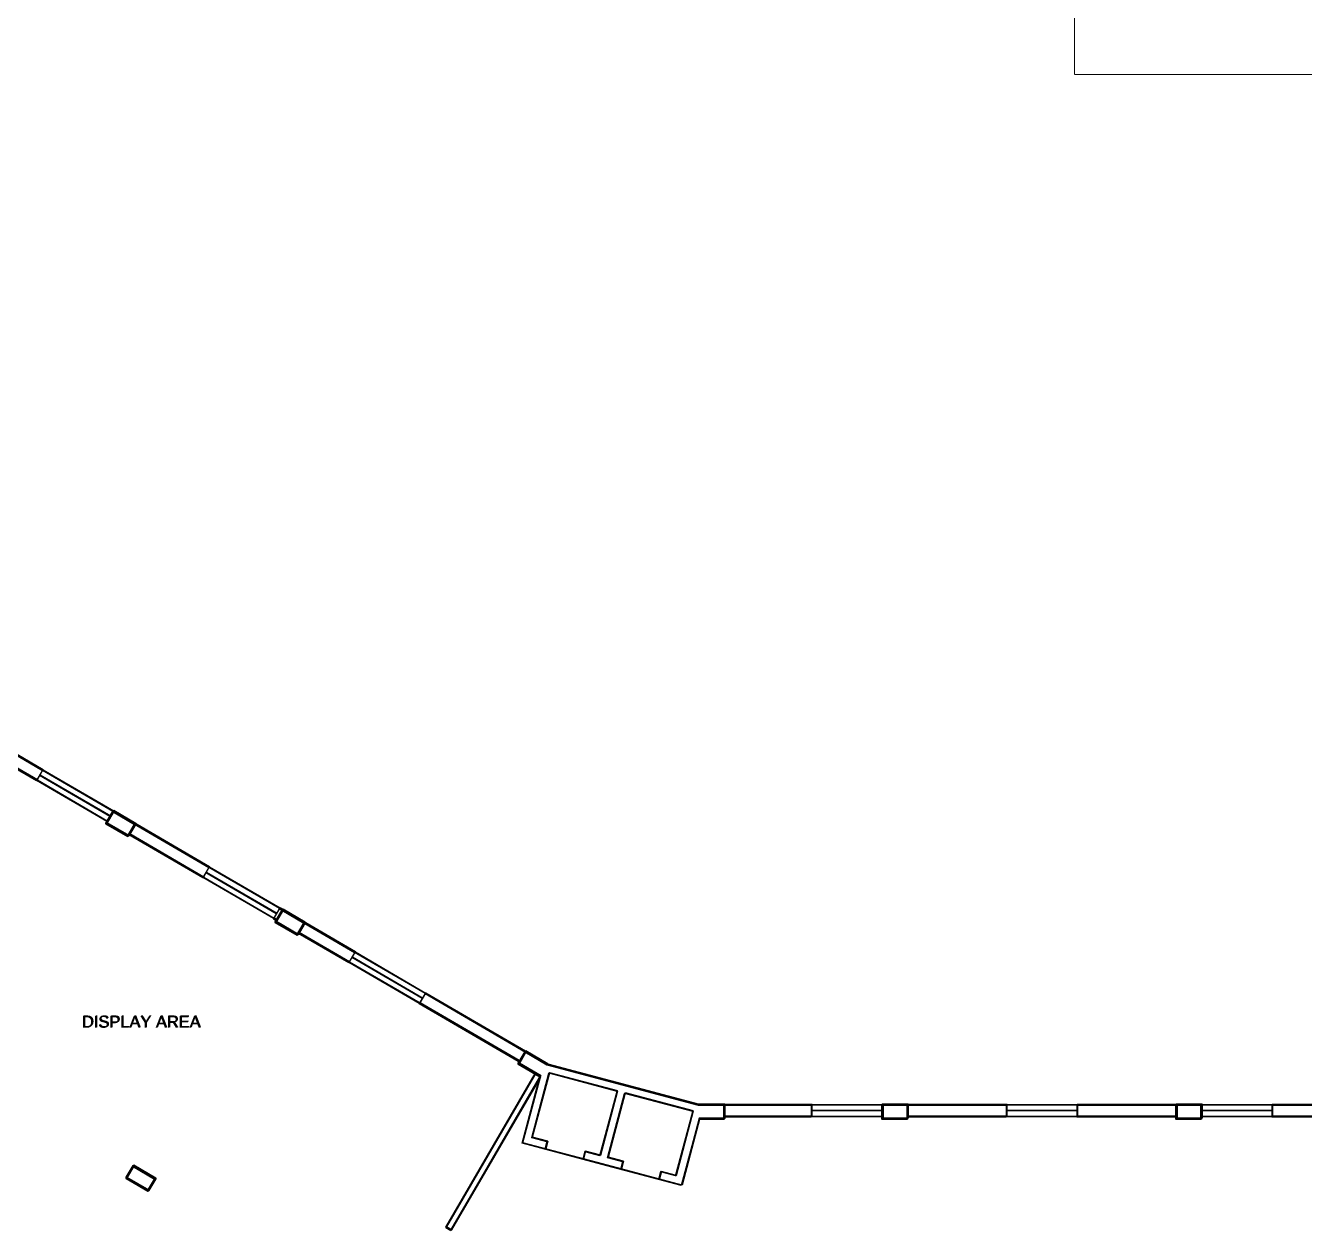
# Model space of a CAD drawing. Header units: inches. Extents: x 5 to 136470, y 9 to 138066.
# Drawn here: x 17766 to 50391, y 15891 to 46629 of the extents above; entities that cross this region are included whole.
import ezdxf

# ---------------------------------------------------------------- set-up
doc = ezdxf.new("R2010")
doc.units = ezdxf.units.IN
doc.header["$MEASUREMENT"] = 0
doc.linetypes.add('DASHED2', pattern=[9.525, 6.35, -3.175])
for name, color, linetype, lineweight in [('1', 7, 'Continuous', 35), ('A_COL', 250, 'Continuous', 40), ('ABOVE', 252, 'DASHED2', 9), ('IG-Area', 250, 'Continuous', 30), ('SILL', 251, 'Continuous', 18), ('TWOWHEELER', 250, 'Continuous', 9), ('WINDOW', 252, 'Continuous', 15)]:
    doc.layers.add(name, color=color, linetype=linetype, lineweight=lineweight)
doc.styles.get("Standard").update_dxf_attribs({"font": 'arial.ttf'})

# ---------------------------------------------------------------- blocks, each defined once
blk = doc.blocks.new('A$Cf98d7203')
for p, q in [((31064, 20109), (32997, 19595)), ((31064, 20109), (31064, 20109)), ((30428, 18106), (30882, 19811)), ((30673, 18248), (31110, 19890)), ((32849, 19428), (31110, 19890)), ((32412, 17785), (32849, 19428)), ((32606, 17733), (33043, 19376)), ((34782, 18914), (33043, 19376)), ((34345, 17271), (34782, 18914)), ((34940, 18731), (34487, 17026)), ((32457, 17566), (30428, 18106)), ((31059, 18145), (30673, 18248)), ((31059, 18145), (31008, 17951)), ((32026, 17888), (31974, 17694)), ((32412, 17785), (32026, 17888)), ((32992, 17631), (32606, 17733)), ((32992, 17631), (32941, 17437)), ((34487, 17026), (32457, 17566)), ((33958, 17374), (33907, 17180)), ((34345, 17271), (33958, 17374))]:
    blk.add_line(p, q)
at = {"layer": '1'}
for p, q in [((18190, 27618), (10332, 32201)), ((18039, 27359), (16079, 28502)), ((22435, 25142), (19988, 26570)), ((22285, 24883), (20398, 25983)), ((24156, 23791), (24083, 23834)), ((26154, 22973), (24234, 24093)), ((26005, 22716), (24718, 23466)), ((31064, 20109), (27953, 21924)), ((27805, 21670), (30327, 20199)), ((31064, 20109), (31064, 20109)), ((34930, 19081), (31064, 20109)), ((30759, 19882), (28478, 15957)), ((30874, 19781), (28608, 15882)), ((34930, 19081), (35580, 19081)), ((34930, 19081), (35580, 19081)), ((37805, 19081), (35580, 19081)), ((39605, 19081), (41939, 19081)), ((39605, 19081), (39630, 19081)), ((42780, 19081), (41939, 19081)), ((47130, 19081), (44580, 19081)), ((47105, 19081), (47755, 19081)), ((47430, 19081), (47130, 19081)), ((47430, 19081), (47755, 19081)), ((49555, 19081), (52105, 19081)), ((35580, 18781), (37805, 18781)), ((40255, 18781), (42780, 18781)), ((44580, 18781), (47105, 18781)), ((47755, 18781), (47755, 18781)), ((49555, 18781), (52105, 18781)), ((28478, 15957), (28608, 15882))]:
    blk.add_line(p, q, dxfattribs=at)
at = {"layer": 'A_COL'}
for points in [[(20373, 25940), (20549, 26242), (19988, 26570), (19811, 26267)], [(24692, 23421), (24868, 23723), (24307, 24051), (24131, 23748)], [(40255, 18731), (40255, 19081), (39605, 19081), (39605, 18731)], [(47755, 18731), (47755, 19081), (47105, 19081), (47105, 18731)], [(20884, 16891), (21060, 17193), (20499, 17521), (20323, 17218)]]:
    blk.add_lwpolyline(points, close=True, dxfattribs=at)
for points in [[(31064, 20109), (31064, 20109), (30503, 20437), (30327, 20135), (30882, 19811)], [(34940, 18731), (35580, 18731), (35580, 19081), (34930, 19081), (34930, 19081)]]:
    blk.add_lwpolyline(points, dxfattribs=at)
at = {"layer": 'SILL'}
for p, q in [((18190, 27618), (19988, 26570)), ((18039, 27359), (19837, 26310)), ((22435, 25142), (24235, 24096)), ((22285, 24883), (24085, 23837)), ((26154, 22973), (27953, 21924)), ((26005, 22716), (27805, 21670)), ((37805, 19081), (39605, 19081)), ((44580, 19081), (42780, 19081)), ((47755, 19081), (49555, 19081)), ((37805, 18781), (39605, 18781)), ((44580, 18781), (42780, 18781)), ((49555, 18781), (47755, 18781))]:
    blk.add_line(p, q, dxfattribs=at)
at = {"layer": 'TWOWHEELER'}
blk.add_arc((45666, 28898), 10500, 249.2116, 249.2117, dxfattribs=at)
at = {"layer": 'WINDOW'}
for p, q in [((18039, 27359), (18190, 27618)), ((18114, 27489), (19912, 26440)), ((19837, 26310), (19988, 26570)), ((22285, 24883), (22435, 25142)), ((22358, 25008), (24158, 23963)), ((24083, 23834), (24234, 24093)), ((26005, 22716), (26154, 22973)), ((26079, 22845), (27878, 21796)), ((27805, 21670), (27953, 21924)), ((37805, 19081), (37805, 18781)), ((37805, 18931), (39605, 18931)), ((42780, 19081), (42780, 18781)), ((44580, 18931), (42780, 18931)), ((44580, 19081), (44580, 18781)), ((47755, 19081), (47755, 18781)), ((49555, 18931), (47755, 18931)), ((49555, 19081), (49555, 18781))]:
    blk.add_line(p, q, dxfattribs=at)
at = {"layer": 'IG-Area', "insert": (19190, 21351), "char_height": 300, "attachment_point": 1}
blk.add_mtext_dynamic_manual_height_columns('DISPLAY AREA ', width=38356.19, gutter_width=12.5, heights=[0], dxfattribs=at)
blk = doc.blocks.new('A$C593c08c7')
at = {"layer": 'ABOVE', "ltscale": 0.25}
for q in [(43850, 4081), (52359, 0)]:
    blk.add_line((43850, 0), q, dxfattribs=at)

msp = doc.modelspace()

# ---------------------------------------------------------------- linework, layer by layer
for p, q in [((30681, 18261), (31118, 19904)), ((30686, 18268), (31123, 19911)), ((31070, 20118), (33003, 19604)), ((31070, 20118), (31070, 20118)), ((31073, 20123), (33005, 19609)), ((31073, 20123), (31073, 20123)), ((31078, 20130), (33011, 19616)), ((31078, 20130), (31078, 20130)), ((32857, 19442), (31118, 19904)), ((32862, 19448), (31123, 19911)), ((30433, 18115), (30887, 19820)), ((30436, 18120), (30890, 19825)), ((30441, 18126), (30895, 19832)), ((30678, 18257), (31115, 19899)), ((32855, 19437), (31115, 19899)), ((32418, 17794), (32855, 19437)), ((32420, 17799), (32857, 19442)), ((32425, 17806), (32862, 19448)), ((32611, 17742), (33048, 19385)), ((32614, 17747), (33051, 19390)), ((32619, 17754), (33056, 19397)), ((34787, 18923), (33048, 19385)), ((34790, 18927), (33051, 19390)), ((34795, 18934), (33056, 19397)), ((34350, 17280), (34787, 18923)), ((34353, 17285), (34790, 18927)), ((34358, 17291), (34795, 18934)), ((34946, 18740), (34492, 17035)), ((34949, 18745), (34495, 17040)), ((34954, 18752), (34500, 17047)), ((32463, 17575), (30433, 18115)), ((32466, 17580), (30436, 18120)), ((32471, 17587), (30441, 18126)), ((31065, 18154), (30678, 18257)), ((31067, 18159), (30681, 18261)), ((31073, 18165), (30686, 18268)), ((31065, 18154), (31013, 17961)), ((31067, 18159), (31016, 17965)), ((31073, 18165), (31021, 17972)), ((32031, 17897), (31980, 17703)), ((32034, 17902), (31982, 17708)), ((32039, 17908), (31987, 17715)), ((32418, 17794), (32031, 17897)), ((32420, 17799), (32034, 17902)), ((32425, 17806), (32039, 17908)), ((32997, 17640), (32611, 17742)), ((33000, 17645), (32614, 17747)), ((33005, 17651), (32619, 17754)), ((32997, 17640), (32946, 17446)), ((33000, 17645), (32949, 17451)), ((33005, 17651), (32954, 17458)), ((34492, 17035), (32463, 17575)), ((34495, 17040), (32466, 17580)), ((34500, 17047), (32471, 17587)), ((33964, 17383), (33912, 17189)), ((33967, 17387), (33915, 17194)), ((33972, 17394), (33920, 17201)), ((34350, 17280), (33964, 17383)), ((34353, 17285), (33967, 17387)), ((34358, 17291), (33972, 17394))]:
    msp.add_line(p, q)
at = {"layer": '1'}
for p, q in [((18195, 27627), (10337, 32210)), ((18198, 27632), (10340, 32215)), ((18203, 27639), (10345, 32222)), ((18044, 27368), (16084, 28511)), ((18047, 27373), (16087, 28516)), ((18052, 27380), (16092, 28523)), ((22441, 25151), (19993, 26579)), ((22444, 25156), (19996, 26584)), ((22449, 25163), (20001, 26590)), ((22290, 24892), (20404, 25992)), ((22293, 24897), (20406, 25997)), ((22298, 24903), (20411, 26004)), ((24161, 23801), (24088, 23843)), ((24164, 23805), (24091, 23848)), ((24169, 23812), (24096, 23855)), ((26160, 22982), (24239, 24102)), ((26163, 22987), (24242, 24107)), ((26168, 22994), (24247, 24114)), ((26010, 22725), (24724, 23475)), ((26013, 22730), (24727, 23480)), ((26018, 22737), (24732, 23487)), ((31070, 20118), (27958, 21933)), ((31073, 20123), (27961, 21938)), ((31078, 20130), (27966, 21945)), ((27810, 21679), (30332, 20208)), ((27813, 21684), (30335, 20213)), ((27818, 21691), (30340, 20220)), ((30772, 19903), (28491, 15978)), ((31070, 20118), (31070, 20118)), ((34935, 19090), (31070, 20118)), ((31073, 20123), (31073, 20123)), ((34938, 19095), (31073, 20123)), ((31078, 20130), (31078, 20130)), ((34943, 19102), (31078, 20130)), ((30764, 19891), (28484, 15967)), ((30767, 19896), (28486, 15971)), ((30879, 19790), (28613, 15891)), ((30882, 19795), (28616, 15896)), ((30887, 19802), (28621, 15903)), ((34935, 19090), (35585, 19090)), ((34936, 19090), (35585, 19090)), ((34938, 19095), (35588, 19095)), ((34938, 19095), (35588, 19095)), ((34943, 19102), (35593, 19102)), ((34943, 19102), (35593, 19102)), ((37811, 19090), (35585, 19090)), ((37813, 19095), (35588, 19095)), ((37818, 19102), (35593, 19102)), ((39611, 19090), (41945, 19090)), ((39611, 19090), (39636, 19090)), ((39613, 19095), (41947, 19095)), ((39613, 19095), (39638, 19095)), ((39618, 19102), (41952, 19102)), ((39618, 19102), (39643, 19102)), ((42786, 19090), (41945, 19090)), ((42788, 19095), (41947, 19095)), ((42793, 19102), (41952, 19102)), ((47136, 19090), (44586, 19090)), ((47138, 19095), (44588, 19095)), ((47143, 19102), (44593, 19102)), ((47111, 19090), (47761, 19090)), ((47113, 19095), (47763, 19095)), ((47118, 19102), (47768, 19102)), ((47436, 19090), (47136, 19090)), ((47438, 19095), (47138, 19095)), ((47443, 19102), (47143, 19102)), ((47436, 19090), (47761, 19090)), ((47438, 19095), (47763, 19095)), ((47443, 19102), (47768, 19102)), ((49561, 19090), (52111, 19090)), ((49563, 19095), (52113, 19095)), ((49568, 19102), (52118, 19102)), ((35585, 18790), (37811, 18790)), ((35588, 18795), (37813, 18795)), ((35593, 18802), (37818, 18802)), ((40261, 18790), (42786, 18790)), ((40263, 18795), (42788, 18795)), ((40268, 18802), (42793, 18802)), ((44586, 18790), (47111, 18790)), ((44588, 18795), (47113, 18795)), ((44593, 18802), (47118, 18802)), ((47761, 18790), (47761, 18790)), ((47763, 18795), (47763, 18795)), ((47768, 18802), (47768, 18802)), ((49561, 18790), (52111, 18790)), ((49563, 18795), (52113, 18795)), ((49568, 18802), (52118, 18802)), ((28484, 15967), (28613, 15891)), ((28486, 15971), (28616, 15896)), ((28491, 15978), (28621, 15903))]:
    msp.add_line(p, q, dxfattribs=at)
at = {"layer": 'A_COL'}
for points in [[(20378, 25949), (20555, 26251), (19993, 26579), (19817, 26276)], [(20381, 25954), (20557, 26256), (19996, 26584), (19820, 26281)], [(20386, 25961), (20562, 26263), (20001, 26590), (19825, 26288)], [(24697, 23430), (24874, 23732), (24312, 24060), (24136, 23757)], [(24700, 23435), (24877, 23737), (24315, 24065), (24139, 23762)], [(24705, 23442), (24882, 23744), (24320, 24071), (24144, 23769)], [(40261, 18740), (40261, 19090), (39611, 19090), (39611, 18740)], [(40263, 18745), (40263, 19095), (39613, 19095), (39613, 18745)], [(40268, 18752), (40268, 19102), (39618, 19102), (39618, 18752)], [(47761, 18740), (47761, 19090), (47111, 19090), (47111, 18740)], [(47763, 18745), (47763, 19095), (47113, 19095), (47113, 18745)], [(47768, 18752), (47768, 19102), (47118, 19102), (47118, 18752)], [(20889, 16900), (21066, 17202), (20504, 17530), (20328, 17228)], [(20892, 16905), (21069, 17207), (20507, 17535), (20331, 17232)], [(20897, 16912), (21074, 17214), (20512, 17542), (20336, 17239)]]:
    msp.add_lwpolyline(points, close=True, dxfattribs=at)
for points in [[(31070, 20118), (31070, 20118), (30508, 20446), (30332, 20144), (30887, 19820)], [(31073, 20123), (31073, 20123), (30511, 20451), (30335, 20148), (30890, 19825)], [(31078, 20130), (31078, 20130), (30516, 20458), (30340, 20155), (30895, 19832)], [(34946, 18740), (35585, 18740), (35585, 19090), (34935, 19090), (34935, 19090)], [(34949, 18745), (35588, 18745), (35588, 19095), (34938, 19095), (34938, 19095)], [(34954, 18752), (35593, 18752), (35593, 19102), (34943, 19102), (34943, 19102)]]:
    msp.add_lwpolyline(points, dxfattribs=at)
at = {"layer": 'SILL'}
for p, q in [((18195, 27627), (19993, 26579)), ((18198, 27632), (19996, 26584)), ((18203, 27639), (20001, 26590)), ((18044, 27368), (19842, 26320)), ((18047, 27373), (19845, 26324)), ((18052, 27380), (19850, 26331)), ((22441, 25151), (24241, 24105)), ((22444, 25156), (24244, 24110)), ((22449, 25163), (24249, 24117)), ((22290, 24892), (24090, 23846)), ((22293, 24897), (24093, 23851)), ((22298, 24903), (24098, 23858)), ((26160, 22982), (27958, 21933)), ((26163, 22987), (27961, 21938)), ((26168, 22994), (27966, 21945)), ((26010, 22725), (27810, 21679)), ((26013, 22730), (27813, 21684)), ((26018, 22737), (27818, 21691)), ((37811, 19090), (39611, 19090)), ((37813, 19095), (39613, 19095)), ((37818, 19102), (39618, 19102)), ((44586, 19090), (42786, 19090)), ((44588, 19095), (42788, 19095)), ((44593, 19102), (42793, 19102)), ((47761, 19090), (49561, 19090)), ((47763, 19095), (49563, 19095)), ((47768, 19102), (49568, 19102)), ((37811, 18790), (39611, 18790)), ((37813, 18795), (39613, 18795)), ((37818, 18802), (39618, 18802)), ((44586, 18790), (42786, 18790)), ((44588, 18795), (42788, 18795)), ((44593, 18802), (42793, 18802)), ((49561, 18790), (47761, 18790)), ((49563, 18795), (47763, 18795)), ((49568, 18802), (47768, 18802))]:
    msp.add_line(p, q, dxfattribs=at)
at = {"layer": 'TWOWHEELER'}
for centre in [(45671, 28907), (45674, 28912), (45679, 28918)]:
    msp.add_arc(centre, 10500, 249.2116, 249.2117, dxfattribs=at)
at = {"layer": 'WINDOW'}
for p, q in [((18044, 27368), (18195, 27627)), ((18047, 27373), (18198, 27632)), ((18052, 27380), (18203, 27639)), ((18119, 27498), (19918, 26449)), ((18122, 27502), (19920, 26454)), ((18127, 27509), (19925, 26461)), ((19842, 26320), (19993, 26579)), ((19845, 26324), (19996, 26584)), ((19850, 26331), (20001, 26590)), ((22290, 24892), (22441, 25151)), ((22293, 24897), (22444, 25156)), ((22298, 24903), (22449, 25163)), ((22363, 25017), (24163, 23972)), ((22366, 25022), (24166, 23976)), ((22371, 25029), (24171, 23983)), ((24088, 23843), (24239, 24102)), ((24091, 23848), (24242, 24107)), ((24096, 23855), (24247, 24114)), ((26010, 22725), (26160, 22982)), ((26013, 22730), (26163, 22987)), ((26018, 22737), (26168, 22994)), ((26085, 22854), (27883, 21805)), ((26088, 22858), (27886, 21810)), ((26093, 22865), (27891, 21817)), ((27810, 21679), (27958, 21933)), ((27813, 21684), (27961, 21938)), ((27818, 21691), (27966, 21945)), ((37811, 19090), (37811, 18790)), ((37811, 18940), (39611, 18940)), ((37813, 19095), (37813, 18795)), ((37813, 18945), (39613, 18945)), ((37818, 19102), (37818, 18802)), ((37818, 18952), (39618, 18952)), ((42786, 19090), (42786, 18790)), ((44586, 18940), (42786, 18940)), ((42788, 19095), (42788, 18795)), ((44588, 18945), (42788, 18945)), ((42793, 19102), (42793, 18802)), ((44593, 18952), (42793, 18952)), ((44586, 19090), (44586, 18790)), ((44588, 19095), (44588, 18795)), ((44593, 19102), (44593, 18802)), ((47761, 19090), (47761, 18790)), ((49561, 18940), (47761, 18940)), ((47763, 19095), (47763, 18795)), ((49563, 18945), (47763, 18945)), ((47768, 19102), (47768, 18802)), ((49568, 18952), (47768, 18952)), ((49561, 19090), (49561, 18790)), ((49563, 19095), (49563, 18795)), ((49568, 19102), (49568, 18802))]:
    msp.add_line(p, q, dxfattribs=at)

# ---------------------------------------------------------------- block references
for name, p in [('A$C593c08c7', (672, 45379)), ('A$Cf98d7203', (27, 24))]:
    msp.add_blockref(name, p)

# ---------------------------------------------------------------- texts
at = {"layer": 'IG-Area', "char_height": 300, "attachment_point": 1}
for insert in [(19195, 21361), (19198, 21365), (19203, 21372)]:
    msp.add_mtext_dynamic_manual_height_columns('DISPLAY AREA ', width=38356.19, gutter_width=12.5, heights=[0], dxfattribs=dict(at, insert=insert))

doc.saveas('drawing.dxf')
